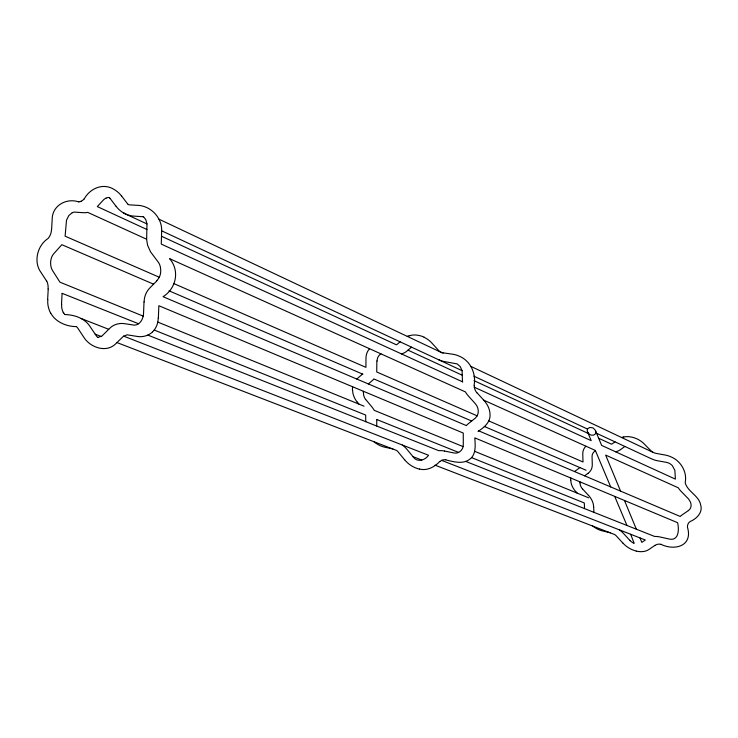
<?xml version="1.0" encoding="UTF-8"?>
<svg xmlns="http://www.w3.org/2000/svg" width="738" height="738" viewBox="0 0 738 738"><rect width="100%" height="100%" fill="white"/><g stroke="black" fill="none" stroke-linecap="round" stroke-linejoin="round"><path stroke-width="1.11" d="M376.749 426.047L376.758 419.784M365.762 421.684L365.679 415.06L154.196 330.034M363.29 392.496L363.364 391.269M158.356 317.977L158.845 305.726L463.261 433.049L463.279 444.442C463.676 449.387 458.962 454.147 453.962 452.966L444.497 451.047M144.011 301.897L143.55 313.299C143.458 318.475 140.128 325.135 134.279 325.154L124.879 323.714C119.473 322.801 113.569 324.323 109.713 328.318L102.038 335.938L98.053 337.404M62.103 293.327L138.569 323.751M62.093 293.484L61.522 304.028M376.86 360.956L376.721 371.98L477.172 415.845C479.313 411.942 478.215 406.878 475.309 403.668L468.381 395.974A22.74 14.4 28.9 0 1 465.392 391.896L169.565 258.651C179.98 270.459 176.29 288.503 163.061 296.704L466.37 425.595A30.922 19.585 28.9 0 1 468.335 423.677L475.456 418.012L477.191 415.808M47.629 299.563L48.228 289.028M51.605 229.5L52.186 219.214C52.186 205.671 66.236 197.747 78.652 201.852L78.8 201.852M579.967 481.859L579.93 482.836M352.653 386.786L352.515 387.856A33.395 21.153 28.9 0 0 352.441 389.277L352.478 390.457M478.021 431.361C483.879 427.772 490.576 422.191 490.05 414.525C489.94 409.267 487.477 404.286 483.98 400.439L477.006 392.754M84.16 198.974C90.184 188.107 103.385 182.618 114.169 189.491A17.915 11.347 28.9 0 1 121.475 195.921M369.563 348.733L368.465 350.098A33.533 21.236 28.9 0 0 365.974 358.29L365.928 367.349L174.02 283.669M156.908 280.818L149.731 288.041A49.372 31.273 28.9 0 0 144.122 301.934M152.535 331.888C148.836 335.652 142.443 337.487 136.991 336.39L127.222 334.84L123.615 336.113L428.529 455.254C425.328 460.235 417.201 462.68 413.437 457.191L407.053 449.47A19.539 12.371 28.9 0 0 402.358 445.014M356.777 379.028L362.543 374.065M400.088 341.814L397.727 343.843A16.374 10.369 28.9 0 1 396.371 344.784L161.465 236.234M368.345 383.945L372.173 380.679A29.824 18.893 28.9 0 0 373.862 378.945L471.674 421.02M411.546 347.146L407.044 350.984A26.181 16.587 28.9 0 1 401.444 353.917M574.524 471.554L579.911 467.588M439.922 461.315C434.793 466.859 427.118 471.148 419.415 469.008M614.957 441.841L612.881 443.363A12.666 8.026 28.9 0 1 611.451 444.165L598.675 438.261M584.588 475.835L588.029 473.326M620.557 449.599L624.865 446.453M123.578 336.141L115.552 343.945C106.152 353.207 89.953 347.377 83.735 337.128L77.942 328.364A5.969 3.782 28.9 0 0 76.687 326.851M688.379 510.604L682.161 514.847A24.234 15.35 28.9 0 0 680.27 516.489L478.694 430.835M655.058 545.308L649.034 549.395A19.52 12.361 28.9 0 1 636.294 551.148M72.213 212.71L68.855 215.524L66.503 220.182L65.11 236.178L159.362 277.276M81.18 201.234L81.392 201.133A21.623 13.699 28.9 0 0 84.132 198.956M108.818 197.461L108.514 197.461A8.93 5.655 28.9 0 0 106.041 198.181M129.085 204.841L138.338 205.385A17.177 10.876 28.9 0 1 146.973 207.655C155.829 211.824 162.148 221.262 161.659 231.178L161.271 244.103L462.763 381.924M142.941 216.732L133.679 216.105A16.799 10.636 28.9 0 1 125.571 213.983M443.104 352.856L452.412 354.166A17.684 11.199 28.9 0 1 459.691 356.38C470.715 361.159 476.296 373.797 474.073 385.43M65.119 314.572C74.649 314.822 84.888 318.336 90.193 326.722L96.06 335.467A6.042 3.828 28.9 0 0 97.416 337.072A1.245 0.784 28.9 0 0 97.757 337.294M76.254 326.593C66.429 326.685 55.193 321.713 50.793 313.133M392.874 448.907L385.005 447.274A16.522 10.461 28.9 0 1 373.714 441.509M445.9 459.922C453.363 461.702 462.947 464.617 469.774 459.221C476.204 454.543 475.318 445.282 474.848 438.446L474.857 437.892L677.576 522.679C679.237 529.266 678.951 541.341 669.062 539.017L660.067 536.987A18.413 11.66 28.9 0 0 654.634 536.461L465.733 461.407M610.52 532.781L602.808 531.009A16.614 10.526 28.9 0 1 592.43 525.807M661.073 544.395C675.113 551.12 693.065 545.871 687.456 527.2A14.825 9.391 28.9 0 1 690.15 521.517C696.432 518.943 702.954 512.606 700.749 505.216C699.144 495.927 688.609 492.237 685.537 483.888A13.976 8.847 28.9 0 1 685.261 482.145C687.272 471.72 680.454 460.863 671.497 457.108A17.74 11.236 28.9 0 0 664.984 454.995L656.128 453.4A6.91 4.382 28.9 0 1 650.658 450.484L644.283 444.018A17.14 10.858 28.9 0 0 638.315 439.544L637.115 438.935A17.878 11.319 28.9 0 0 623.776 437.007M95.193 334.185L101.226 336.51M116.945 342.561L396.629 450.466A7.611 4.825 28.9 0 1 398.262 452.08L404.608 459.811M412.994 456.665L421.822 460.06M435.042 465.161L614.782 534.598A8.229 5.212 28.9 0 1 616.553 536.175L622.826 543.039M80.977 318.447L108.726 329.305M441.555 460.346L645.326 540.004L641.829 542.393L639.966 537.91M147.849 335.098L438.713 450.669A19.105 12.103 28.9 0 1 444.497 451.047M376.758 419.507L458.63 452.422M471.517 457.606L584.228 502.919A14.612 9.253 28.9 0 1 584.385 504.266L584.524 508.602M143.19 316.122L59.944 282.174L52.647 270.717C49.714 266.317 49.732 257.802 54.105 253.337L61.835 244.702L153.578 284.176M157.831 322.1L364.019 406.186M463.077 446.591L374.194 410.337A22.048 13.967 28.9 0 0 371.767 406.786L365.799 399.572M474.654 451.315L588.712 497.827M168.993 290.8L362.939 374.24M484.276 426.444L586.073 470.235M488.796 420.918L583.02 461.997L582.771 454.313A25.157 15.932 28.9 0 1 585.917 446.186M483.63 400.116L595.335 450.429L610.713 486.932M474.248 387.182L591.212 440.651L587.577 432.016A6.227 3.948 28.9 0 1 587.254 430.605A7.048 4.465 28.9 0 1 587.946 428.538L589.653 427.533L592.107 427.662A3.672 2.325 28.9 0 1 593.573 428.372L595.4 430.402L601.636 445.411L675.39 479.128L674.873 470.401L672.401 465.752A7.223 4.576 28.9 0 0 666.451 462.357L657.595 460.77A17.417 11.033 28.9 0 1 651.534 458.824L651.22 458.667A3.552 2.251 28.9 0 1 650.575 458.418L596.618 433.298M146.622 239.223L87.757 212.387A19.068 12.076 28.9 0 1 83.136 212.682L74.464 212.101A7.74 4.908 28.9 0 0 72.269 212.756M146.954 229.527L97.305 206.585L103.034 200.385A20.996 13.293 28.9 0 1 105.977 198.125M408.013 350.153L462.403 375.291M474.008 380.651L588.158 433.4M160.515 267.47L159.722 264.804A12.278 7.777 28.9 0 0 158.31 262.221L150.561 251.852L147.591 245.302L146.631 239.463L146.982 223.928L124.602 213.568A2.601 1.651 28.9 0 1 123.707 212.996M161.668 230.828L462.089 370.679L462.486 381.804M473.925 376.186L587.577 429.092M125.571 213.965L124.122 213.227M158.938 219.168L442.237 352.875M470.964 366.426L652.844 452.265M424.036 337.266L425.429 337.976A17.527 11.098 28.9 0 1 431.979 343.17L438.492 350.329A5.415 3.432 28.9 0 0 443.132 352.967M143.726 216.917L145.847 219.786L146.982 223.928M582.577 488.971L588.537 495.447M629.874 540.4L623.564 533.546A18.588 11.771 28.9 0 0 619.339 529.838M575.778 491.545L577.245 493.15M357.293 402.072L358.991 404.138M121.521 195.911L127.563 203.817M110.045 198.347L116.032 206.271M63.662 312.949L63.283 312.322M46.559 280.938L40.821 272.184C33.45 261.999 37.14 245.643 48.081 238.457A34.409 21.799 28.9 0 0 51.503 229.463M587.577 432.016L589.487 434.304A3.681 2.334 28.9 0 0 591.156 435.097L593.518 435.162L595.317 433.972A7.112 4.502 28.9 0 0 595.843 432.569L595.548 430.724M614.699 496.388L626.949 525.456M630.658 534.266L634.163 543.352A7.564 4.788 28.9 0 1 629.911 540.391M620.584 491.13L605.64 455.069L678.277 487.79A20.286 12.85 28.9 0 0 681.303 491.545L688.665 499.091L690.537 502.264A14.76 9.354 28.9 0 1 688.351 510.585M624.449 500.465L636.359 529.201M462.108 370.716L460.263 366.657L457.2 363.926L445.383 361.74A17.343 10.978 28.9 0 1 438.556 359.683M593.712 506.886L593.896 512.329M158.227 317.94A48.477 30.71 28.9 0 1 152.655 331.869M160.414 267.451A32.573 20.627 28.9 0 1 156.742 280.689M476.84 392.8A14.529 9.207 28.9 0 1 474.313 385.513M440.171 461.481A10.028 6.356 28.9 0 1 445.826 459.719M124.085 213.282A18.136 11.485 28.9 0 1 116.087 206.262M109.344 197.581A1.974 1.245 28.9 0 1 109.916 198.347M63.09 312.266A25.415 16.098 28.9 0 1 61.715 304.102M64.843 314.397A5.526 3.496 28.9 0 1 63.726 312.986M621.627 437.533A21.218 13.441 28.9 0 1 623.711 436.924M620.547 449.58A21.9 13.874 28.9 0 1 615.52 451.776M595.501 450.835A12.601 7.98 28.9 0 0 594.56 451.407A15.055 9.529 28.9 0 0 592.07 456.887L592.273 464.267A24.76 15.682 28.9 0 1 588.048 473.335M582.494 488.999A11.863 7.518 28.9 0 1 580.086 482.883M575.686 491.573A21.836 13.828 28.9 0 1 570.852 480.29M143.172 216.76A1.365 0.858 28.9 0 1 143.476 216.815M128.394 204.675A2.131 1.347 28.9 0 1 127.692 203.817M81.115 201.179A7.749 4.908 28.9 0 1 78.818 201.889M46.734 280.938A25.12 15.913 28.9 0 1 48.016 288.955M50.608 313.133A38.588 24.437 28.9 0 1 47.869 299.646M570.714 480.254A25.304 16.024 28.9 0 1 570.843 478.04M588.629 495.41A22.223 14.077 28.9 0 1 593.583 506.849M636.276 551.074A17.694 11.208 28.9 0 1 622.881 543.02M655.169 545.391A9.502 6.024 28.9 0 1 661.045 544.284M407.293 336.38A24.668 15.627 28.9 0 1 409.286 335.642M409.415 335.79A18.533 11.743 28.9 0 1 424.082 337.1M377.127 361.03A19.05 12.066 28.9 0 1 380.956 353.843M365.661 399.599A14.797 9.373 28.9 0 1 363.52 392.782M357.146 402.109A26.402 16.725 28.9 0 1 352.644 390.513M419.424 469.137A17.878 11.328 28.9 0 1 404.728 459.783"/></g></svg>
